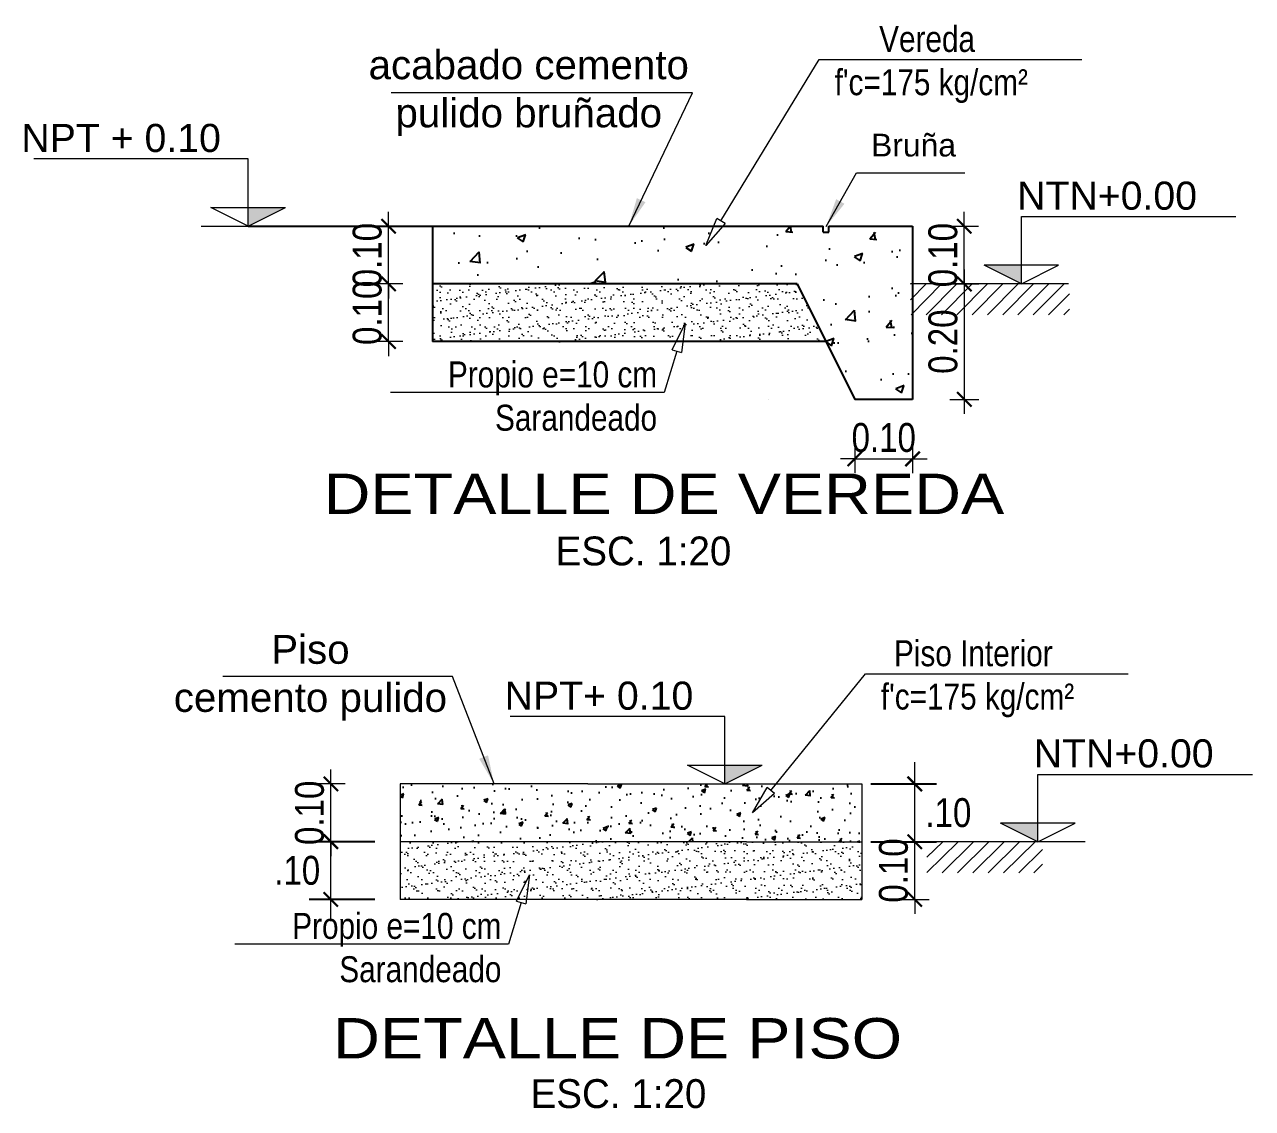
# Model space of a CAD drawing. Header units: metres. Extents: x 912 to 1393, y 476 to 584.
# Drawn here: x 1288.906 to 1291.035, y 500.556 to 502.434 of the extents above; entities that cross this region are included whole.
import ezdxf
from ezdxf import colors
from ezdxf.entities.mleader import LeaderData, LeaderLine
from ezdxf.math import Vec2, Vec3

# ---------------------------------------------------------------- set-up
doc = ezdxf.new("R2010")
doc.units = ezdxf.units.M
doc.linetypes.add('HIDDEN2', pattern=[0.1875, 0.125, -0.0625])
for name, color, linetype, lineweight in [('-Achurado', 251, 'Continuous', 5), ('-Acotado', 251, 'Continuous', 5), ('hatch', 253, 'Continuous', 20), ('muros', 7, 'Continuous', 35), ('pisos', 8, 'Continuous', 13), ('PL-03', 7, 'Continuous', 30)]:
    doc.layers.add(name, color=color, linetype=linetype, lineweight=lineweight)
doc.layers.add('A_50_CotasExter', color=253, linetype='Continuous')
doc.layers.add('PL-05', color=7, linetype='Continuous')
doc.layers.add('FIC-2ES_COTAS', color=7, linetype='Continuous', lineweight=5, true_color=0x6b006b)
doc.styles.add('-Arial Narrow', font='ARIALN.TTF')
doc.styles.add('ARIAL', font='arial.ttf')
doc.styles.add('COTAS Y DIRECTRIZ', font='ARIALN.TTF')
doc.styles.add('L80', font='arial.ttf')
doc.styles.add('sw 721', font='swissel.ttf')
doc.styles.add('TECHNICLIGHT', font='tel_____.pfb')
doc.dimstyles.new('corte 25', dxfattribs={"dimtxt": 0.05, "dimasz": 0.025, "dimexe": 0.025, "dimexo": 0.0125, "dimgap": 0.0125, "dimtad": 1, "dimzin": 4, "dimdsep": 46, "dimtxsty": 'ARIAL', "dimblk": 'ARCHTICK', "dimcen": 0.025, "dimdle": 0.025, "dimclrd": 256, "dimclre": 256, "dimclrt": 7, "dimadec": 0, "dimazin": 0, "dimtfac": 1, "dimtix": 1, "dimtmove": 0, "dimatfit": 3, "dimfxl": 0.1, "dimlwd": -1, "dimarcsym": 0})
doc.dimstyles.new('Esc 1_20n', dxfattribs={"dimscale": 0.02, "dimtxt": 2, "dimasz": 1, "dimexe": 1, "dimexo": 1, "dimgap": 0.4500000001, "dimtad": 1, "dimtoh": 1, "dimzin": 3, "dimdsep": 46, "dimtxsty": '-Arial Narrow', "dimblk": 'ARCHTICK', "dimcen": 1, "dimdle": 1, "dimclrd": 252, "dimclre": 252, "dimclrt": 252, "dimadec": 0, "dimazin": 0, "dimtfac": 1, "dimtix": 1, "dimtmove": 1, "dimatfit": 2, "dimldrblk": 'ARCHTICK', "dimfxl": 1, "dimfxlon": 1, "dimtolj": 2, "dimlwd": 5, "dimlwe": 5, "dimarcsym": 0})
doc.dimstyles.new('FIC - CORTE', dxfattribs={"dimtxt": 2, "dimasz": 1, "dimexe": 1.5, "dimexo": 0.625, "dimgap": 0.9, "dimtad": 2, "dimtih": 1, "dimtoh": 1, "dimzin": 4, "dimdsep": 46, "dimtxsty": 'COTAS Y DIRECTRIZ', "dimblk": 'ARCHTICK', "dimcen": 0.9, "dimdle": 1.5, "dimclrd": 256, "dimclre": 256, "dimclrt": 7, "dimadec": 0, "dimazin": 0, "dimtfac": 1, "dimtix": 1, "dimtmove": 2, "dimatfit": 3, "dimfxl": 1, "dimlwd": 5, "dimarcsym": 0})
pattern_1 = [(49.99999999999999, (86.39052203050665, -0.881190939247233), (0.0728738675984016, -0.006375634215561234), [0.007620000000000001, -0.08382]), (355, (86.39052203050665, -0.881190939247233), (-0.01409736856998774, 0.07642273809561406), [0.006096000000000001, -0.06705623366800001]), (100.4514447, (86.39659483330661, -0.881722240647207), (0.05877649883614131, 0.07004710076487805), [0.006476003519999999, -0.07123609783999998]), (46.18420000000001, (86.39052203050665, -0.8608709392472065), (0.108431616356852, -0.01681693117309086), [0.01143, -0.12573]), (96.63555760999992, (86.39955799050654, -0.8622723392472267), (0.0949616536206012, 0.09897044983908862), [0.009714009256, -0.106854243264]), (351.1841511700001, (86.39052203050665, -0.8608709392472065), (0.09496165362599082, 0.09897044983421306), [0.009143986828, -0.100583892768]), (21, (86.40068203050669, -0.8659509392472273), (0.060645756507653, -0.04090607927483504), [0.007620000000000001, -0.08382]), (326.0000000000001, (86.40068203050669, -0.8659509392472273), (0.02472081133905883, 0.0736751864489277), [0.006096000000000001, -0.067056]), (71.45144499999999, (86.40573584354661, -0.8693597792072296), (0.08536656771148646, 0.0327691075543621), [0.006476003520000001, -0.07123597504]), (37.50000000000001, (86.39052203050665, -0.881190939247233), (0.001235441300236727, 0.03382201554926124), [0, -0.0662432, 0, -0.06807200000000001, 0, -0.06731000000000001]), (7.499999999999999, (86.39052203050665, -0.881190939247233), (0.0267278650041223, 0.04007222992724781), [0, -0.0388112, 0, -0.0647192, 0, -0.025654]), (327.5, (86.3678652305066, -0.881190939247233), (0.05423623806674856, -0.002291497597069377), [0, -0.0254, 0, -0.079248, 0, -0.105156]), (317.5, (86.35770523050655, -0.881190939247233), (0.05925167255440722, 0.01017059641333321), [0, -0.03302, 0, -0.0526288, 0, -0.074676])]
pattern_2 = [(37.50000000000001, (72.63100844613223, 0.8898509712738019), (-0.0008000156479920228, 0.02447066186646712), [0, -0.019304, 0, -0.02159, 0, -0.0206375]), (7.499999999999999, (72.63100844613223, 0.8898509712738019), (0.02247616415690013, 0.03584125502841772), [0, -0.010414, 0, -0.017399, 0, -0.006667500000000001]), (327.5, (72.61538744613222, 0.8898509712738019), (0.0395496185120729, 7.185923392728811e-05), [0, -0.00635, 0, -0.02286, 0, -0.029845]), (317.5, (72.61538744613222, 0.8898509712738019), (0.03817782262361486, 0.01114646616286082), [0, -0.003175, 0, -0.014986, 0, -0.017145])]

# ---------------------------------------------------------------- blocks, each defined once
blk = doc.blocks.new('NPT-c2')
at = {"color": 0, "lineweight": 5}
for p, q in [((-9.787172394690702e-14, 0.3608887880808703), (-1.150000000000018, 0.3608887880808703)), ((0, 1.4210854715202e-14), (-9.787172394690702e-14, 0.3608887880808703)), ((-0.2000000000000171, 0.1000000000000139), (0.1999999999999602, 0.1000000000000139)), ((-2.842170943040401e-14, 1.4210854715202e-14), (-0.2000000000000171, 0.1000000000000139)), ((-2.842170943040401e-14, 1.4210854715202e-14), (0.1999999999999602, 0.1000000000000139)), ((-0.2528738813093128, 1.4210854715202e-14), (0.2528738813092559, 1.4210854715202e-14))]:
    blk.add_line(p, q, dxfattribs=at)
blk.add_solid([(0.1999999999999602, 0.1000000000000139), (-2.842170943040401e-14, 0.1000000000000139), (-2.842170943040401e-14, 1.4210854715202e-14)], dxfattribs=at)
at = {"style": 'ARIAL'}
blk.add_attdef('NPT%%P0.00', (-1.088875684823689, 0.480456793657589), '', height=0.15, dxfattribs=at)
blk = doc.blocks.new('_ArchTick')
at = {"layer": 'pisos', "color": 0, "const_width": 0.15}
blk.add_lwpolyline([(-0.5, -0.5), (0.5, 0.5)], dxfattribs=at)
blk = doc.blocks.new('*D353')
at = {"layer": 'A_50_CotasExter', "color": 252, "lineweight": 5, "transparency": 16777216}
for p, q in [((1290.535145264985, 502.0845313264828), (1290.535145264985, 502.1095313264828)), ((1290.510145264985, 502.0845313264828), (1290.560145264985, 502.0845313264828)), ((1290.535145264985, 501.9845313264826), (1290.535145264985, 502.0845313264828)), ((1290.510145264985, 501.9845313264826), (1290.560145264985, 501.9845313264826)), ((1290.535145264985, 501.9845313264826), (1290.535145264985, 501.9595313264826))]:
    blk.add_line(p, q, dxfattribs=at)
at = {"layer": 'DEFPOINTS', "color": 0, "lineweight": 20, "transparency": 16777216}
for p in [(1290.445684216942, 502.0845313264828), (1290.535145264985, 502.0845313264828), (1290.445684216942, 501.9845313264826)]:
    blk.add_point(p, dxfattribs=at)
at = {"layer": 'A_50_CotasExter', "color": 252, "lineweight": 5, "transparency": 16777216, "xscale": 0.025, "yscale": 0.025, "zscale": 0.025}
for p, rotation in [((1290.535145264985, 502.0845313264828), 270), ((1290.535145264985, 501.9845313264826), 90)]:
    blk.add_blockref('_ArchTick', p, dxfattribs=dict(at, rotation=rotation))
at = {"layer": 'A_50_CotasExter', "color": 252, "transparency": 16777216, "insert": (1290.498366615596, 502.0345313264822), "char_height": 0.05, "attachment_point": 5, "rotation": 90, "style": '-Arial Narrow'}
blk.add_mtext('\\A2;0.10', dxfattribs=at)
blk = doc.blocks.new('*D354')
at = {"layer": 'A_50_CotasExter', "color": 252, "lineweight": 5, "transparency": 16777216}
for p, q in [((1290.345684216941, 501.706376155793), (1290.345684216941, 501.6563761557929)), ((1290.445684216941, 501.706376155793), (1290.445684216941, 501.6563761557929)), ((1290.345684216941, 501.6813761557929), (1290.320684216941, 501.6813761557929)), ((1290.345684216941, 501.6813761557929), (1290.445684216941, 501.6813761557929)), ((1290.445684216941, 501.6813761557929), (1290.470684216941, 501.6813761557929))]:
    blk.add_line(p, q, dxfattribs=at)
at = {"layer": 'DEFPOINTS', "color": 0, "lineweight": 20, "transparency": 16777216}
for p in [(1290.445684216941, 501.7633427717875), (1290.345684216941, 501.7510924176877), (1290.445684216941, 501.6813761557929)]:
    blk.add_point(p, dxfattribs=at)
at = {"layer": 'A_50_CotasExter', "color": 252, "lineweight": 5, "transparency": 16777216, "xscale": 0.025, "yscale": 0.025, "zscale": 0.025}
blk.add_blockref('_ArchTick', (1290.345684216941, 501.6813761557929), dxfattribs=at)
at = {"layer": 'A_50_CotasExter', "color": 252, "lineweight": 5, "transparency": 16777216, "xscale": 0.025, "yscale": 0.025, "zscale": 0.025, "rotation": 180}
blk.add_blockref('_ArchTick', (1290.445684216941, 501.6813761557929), dxfattribs=at)
at = {"layer": 'A_50_CotasExter', "color": 252, "transparency": 16777216, "insert": (1290.395684216941, 501.7181548051815), "char_height": 0.05, "attachment_point": 5, "style": '-Arial Narrow'}
blk.add_mtext('\\A2;0.10', dxfattribs=at)
blk = doc.blocks.new('*D355')
at = {"layer": 'A_50_CotasExter', "color": 252, "lineweight": 5, "transparency": 16777216}
for p, q in [((1289.537266164348, 501.9845313264828), (1289.537266164348, 502.0095313264828)), ((1289.562266164348, 501.9845313264828), (1289.512266164348, 501.9845313264828)), ((1289.537266164348, 501.8845313264828), (1289.537266164348, 501.9845313264828)), ((1289.562266164348, 501.8845313264828), (1289.512266164348, 501.8845313264828)), ((1289.537266164348, 501.8845313264828), (1289.537266164348, 501.8595313264828))]:
    blk.add_line(p, q, dxfattribs=at)
at = {"layer": 'DEFPOINTS', "color": 0, "lineweight": 20, "transparency": 16777216}
for p in [(1289.537266164348, 501.9845313264828), (1289.598538798095, 501.9845313264828), (1289.598538798095, 501.8845313264828)]:
    blk.add_point(p, dxfattribs=at)
at = {"layer": 'A_50_CotasExter', "color": 252, "lineweight": 5, "transparency": 16777216, "xscale": 0.025, "yscale": 0.025, "zscale": 0.025}
for p, rotation in [((1289.537266164348, 501.9845313264828), 270), ((1289.537266164348, 501.8845313264828), 90)]:
    blk.add_blockref('_ArchTick', p, dxfattribs=dict(at, rotation=rotation))
at = {"layer": 'A_50_CotasExter', "color": 252, "transparency": 16777216, "insert": (1289.50048751496, 501.9345313264823), "char_height": 0.05, "attachment_point": 5, "rotation": 90, "style": '-Arial Narrow'}
blk.add_mtext('\\A2;0.10', dxfattribs=at)
blk = doc.blocks.new('*D356')
at = {"layer": 'A_50_CotasExter', "color": 252, "lineweight": 5, "transparency": 16777216}
for p, q in [((1289.537266164349, 502.0845313264828), (1289.537266164349, 502.1095313264828)), ((1289.562266164349, 502.0845313264828), (1289.512266164349, 502.0845313264828)), ((1289.537266164349, 501.9845313264828), (1289.537266164349, 502.0845313264828)), ((1289.562266164349, 501.9845313264828), (1289.512266164349, 501.9845313264828)), ((1289.537266164349, 501.9845313264828), (1289.537266164349, 501.9595313264828))]:
    blk.add_line(p, q, dxfattribs=at)
at = {"layer": 'DEFPOINTS', "color": 0, "lineweight": 20, "transparency": 16777216}
for p in [(1289.537266164349, 502.0845313264828), (1289.598538798095, 502.0845313264828), (1289.598538798095, 501.9845313264828)]:
    blk.add_point(p, dxfattribs=at)
at = {"layer": 'A_50_CotasExter', "color": 252, "lineweight": 5, "transparency": 16777216, "xscale": 0.025, "yscale": 0.025, "zscale": 0.025}
for p, rotation in [((1289.537266164349, 502.0845313264828), 270), ((1289.537266164349, 501.9845313264828), 90)]:
    blk.add_blockref('_ArchTick', p, dxfattribs=dict(at, rotation=rotation))
at = {"layer": 'A_50_CotasExter', "color": 252, "transparency": 16777216, "insert": (1289.50048751496, 502.0345313264824), "char_height": 0.05, "attachment_point": 5, "rotation": 90, "style": '-Arial Narrow'}
blk.add_mtext('\\A2;0.10', dxfattribs=at)
blk = doc.blocks.new('*D357')
at = {"layer": 'DEFPOINTS', "color": 0, "lineweight": 20, "transparency": 16777216}
for p in [(1289.437250324723, 501.0180461385494), (1289.529038563668, 501.0180461385494), (1289.529038563668, 500.9180461385494)]:
    blk.add_point(p, dxfattribs=at)
at = {"layer": 'FIC-2ES_COTAS', "lineweight": 5, "transparency": 16777216}
blk.add_line((1289.437250324723, 500.8805461385493), (1289.437250324723, 501.0555461385494), dxfattribs=at)
at = {"layer": 'FIC-2ES_COTAS', "lineweight": -2, "transparency": 16777216}
for p, q in [((1289.513413563668, 501.0180461385494), (1289.399750324723, 501.0180461385494)), ((1289.513413563668, 500.9180461385494), (1289.399750324723, 500.9180461385494))]:
    blk.add_line(p, q, dxfattribs=at)
at = {"layer": 'FIC-2ES_COTAS', "lineweight": 5, "transparency": 16777216, "xscale": 0.025, "yscale": 0.025, "zscale": 0.025}
for p, rotation in [((1289.437250324723, 501.0180461385494), 90), ((1289.437250324723, 500.9180461385494), 270)]:
    blk.add_blockref('_ArchTick', p, dxfattribs=dict(at, rotation=rotation))
at = {"layer": 'FIC-2ES_COTAS', "color": 7, "transparency": 16777216, "insert": (1289.378989751735, 500.9680461385489), "char_height": 0.05, "attachment_point": 5, "style": 'COTAS Y DIRECTRIZ'}
blk.add_mtext('.10', dxfattribs=at)
blk = doc.blocks.new('*D362')
at = {"layer": 'A_50_CotasExter', "color": 252, "lineweight": 5, "transparency": 16777216}
for p, q in [((1289.437250324724, 501.1180461385494), (1289.437250324724, 501.1430461385494)), ((1289.462250324724, 501.1180461385494), (1289.412250324724, 501.1180461385494)), ((1289.437250324724, 501.0180461385494), (1289.437250324724, 501.1180461385494)), ((1289.462250324724, 501.0180461385494), (1289.412250324724, 501.0180461385494)), ((1289.437250324724, 501.0180461385494), (1289.437250324724, 500.9930461385494))]:
    blk.add_line(p, q, dxfattribs=at)
at = {"layer": 'DEFPOINTS', "color": 0, "lineweight": 20, "transparency": 16777216}
for p in [(1289.437250324724, 501.1180461385494), (1289.529038563668, 501.1180461385494), (1289.529038563668, 501.0180461385494)]:
    blk.add_point(p, dxfattribs=at)
at = {"layer": 'A_50_CotasExter', "color": 252, "lineweight": 5, "transparency": 16777216, "xscale": 0.025, "yscale": 0.025, "zscale": 0.025}
for p, rotation in [((1289.437250324724, 501.1180461385494), 270), ((1289.437250324724, 501.0180461385494), 90)]:
    blk.add_blockref('_ArchTick', p, dxfattribs=dict(at, rotation=rotation))
at = {"layer": 'A_50_CotasExter', "color": 252, "transparency": 16777216, "insert": (1289.400471675335, 501.0680461385489), "char_height": 0.05, "attachment_point": 5, "rotation": 90, "style": '-Arial Narrow'}
blk.add_mtext('\\A2;0.10', dxfattribs=at)
blk = doc.blocks.new('*D363')
at = {"layer": 'A_50_CotasExter', "color": 252, "lineweight": 5, "transparency": 16777216}
for p, q in [((1290.449456163658, 501.0180461385494), (1290.449456163658, 501.0430461385494)), ((1290.424456163658, 501.0180461385494), (1290.474456163658, 501.0180461385494)), ((1290.449456163658, 500.9180461385494), (1290.449456163658, 501.0180461385494)), ((1290.424456163658, 500.9180461385494), (1290.474456163658, 500.9180461385494)), ((1290.449456163658, 500.9180461385494), (1290.449456163658, 500.8930461385494))]:
    blk.add_line(p, q, dxfattribs=at)
at = {"layer": 'DEFPOINTS', "color": 0, "lineweight": 20, "transparency": 16777216}
for p in [(1290.357667924704, 501.0180461385494), (1290.449456163658, 501.0180461385494), (1290.357667924704, 500.9180461385494)]:
    blk.add_point(p, dxfattribs=at)
at = {"layer": 'A_50_CotasExter', "color": 252, "lineweight": 5, "transparency": 16777216, "xscale": 0.025, "yscale": 0.025, "zscale": 0.025}
for p, rotation in [((1290.449456163658, 501.0180461385494), 270), ((1290.449456163658, 500.9180461385494), 90)]:
    blk.add_blockref('_ArchTick', p, dxfattribs=dict(at, rotation=rotation))
at = {"layer": 'A_50_CotasExter', "color": 252, "transparency": 16777216, "insert": (1290.412677514269, 500.9680461385489), "char_height": 0.05, "attachment_point": 5, "rotation": 90, "style": '-Arial Narrow'}
blk.add_mtext('\\A2;0.10', dxfattribs=at)
blk = doc.blocks.new('*D364')
at = {"layer": 'DEFPOINTS', "color": 0, "lineweight": 20, "transparency": 16777216}
for p in [(1290.357667924704, 501.1180461385494), (1290.449456163657, 501.1180461385494), (1290.357667924704, 501.0180461385494)]:
    blk.add_point(p, dxfattribs=at)
at = {"layer": 'FIC-2ES_COTAS', "lineweight": 5, "transparency": 16777216}
blk.add_line((1290.449456163657, 500.9805461385494), (1290.449456163657, 501.1555461385494), dxfattribs=at)
at = {"layer": 'FIC-2ES_COTAS', "lineweight": -2, "transparency": 16777216}
for p, q in [((1290.373292924704, 501.1180461385494), (1290.486956163657, 501.1180461385494)), ((1290.373292924704, 501.0180461385494), (1290.486956163657, 501.0180461385494))]:
    blk.add_line(p, q, dxfattribs=at)
at = {"layer": 'FIC-2ES_COTAS', "lineweight": 5, "transparency": 16777216, "xscale": 0.025, "yscale": 0.025, "zscale": 0.025}
for p, rotation in [((1290.449456163657, 501.1180461385494), 90), ((1290.449456163657, 501.0180461385494), 270)]:
    blk.add_blockref('_ArchTick', p, dxfattribs=dict(at, rotation=rotation))
at = {"layer": 'FIC-2ES_COTAS', "color": 7, "transparency": 16777216, "insert": (1290.507716736644, 501.0680461385489), "char_height": 0.05, "attachment_point": 5, "style": 'COTAS Y DIRECTRIZ'}
blk.add_mtext('.10', dxfattribs=at)
blk = doc.blocks.new('*D369')
at = {"layer": 'A_50_CotasExter', "color": 252, "lineweight": 5, "transparency": 16777216}
for p, q in [((1290.535337800098, 502.0095313264825), (1290.535337800098, 501.7595313264828)), ((1290.510337800098, 501.9845313264826), (1290.560337800098, 501.9845313264826)), ((1290.510337800098, 501.7845313264828), (1290.560337800098, 501.7845313264828))]:
    blk.add_line(p, q, dxfattribs=at)
at = {"layer": 'DEFPOINTS', "color": 0, "lineweight": 20, "transparency": 16777216}
for p in [(1290.445684216942, 501.9845313264826), (1290.445684216942, 501.7845313264828), (1290.535337800098, 501.7845313264828)]:
    blk.add_point(p, dxfattribs=at)
at = {"layer": 'A_50_CotasExter', "color": 252, "lineweight": 5, "transparency": 16777216, "xscale": 0.025, "yscale": 0.025, "zscale": 0.025}
for p, rotation in [((1290.535337800098, 501.9845313264826), 90), ((1290.535337800098, 501.7845313264828), 270)]:
    blk.add_blockref('_ArchTick', p, dxfattribs=dict(at, rotation=rotation))
at = {"layer": 'A_50_CotasExter', "color": 252, "transparency": 16777216, "insert": (1290.498559150709, 501.8845313264822), "char_height": 0.05, "attachment_point": 5, "rotation": 90, "style": '-Arial Narrow'}
blk.add_mtext('\\A2;0.20', dxfattribs=at)
blk = doc.blocks.new('_ClosedBlank')
at = {"color": 0, "linetype": 'ByBlock', "lineweight": -2}
for p, q in [((-1, 0.1666666666666667), (0, 0)), ((-1, 0.1666666666666667), (-1, -0.1666666666666667)), ((0, 0), (-1, -0.1666666666666667))]:
    blk.add_line(p, q, dxfattribs=at)

msp = doc.modelspace()

# ---------------------------------------------------------------- hatches: boundary and pattern name
at = {"layer": '-Achurado', "lineweight": 5}
h = msp.add_hatch(dxfattribs=at)
h.set_pattern_fill('AR-SAND', color=256, scale=0.0005)
h.set_pattern_definition([(37.50000000000001, (72.81084645934675, 0.1457473130701601), (-0.0008000156479920228, 0.02447066186646712), [0, -0.019304, 0, -0.02159, 0, -0.0206375]), (7.499999999999999, (72.81084645934675, 0.1457473130701601), (0.02247616415690013, 0.03584125502841772), [0, -0.010414, 0, -0.017399, 0, -0.006667500000000001]), (327.5, (72.79522545934674, 0.1457473130701601), (0.0395496185120729, 7.185923392728811e-05), [0, -0.00635, 0, -0.02286, 0, -0.029845]), (317.5, (72.79522545934674, 0.1457473130701601), (0.03817782262361486, 0.01114646616286082), [0, -0.003175, 0, -0.014986, 0, -0.017145])])
h.paths.add_polyline_path([(1289.613583470735, 501.9845313264826), (1289.613583470735, 501.8845313264824), (1290.294599493419, 501.8839740933829), (1290.245684216941, 501.9845313264826)])
h = msp.add_hatch(dxfattribs=at)
h.set_pattern_fill('AR-SAND', color=256, scale=0.0005)
h.set_pattern_definition(pattern_2)
h.paths.add_polyline_path([(1289.557667924704, 501.0180461385492), (1290.157667924704, 501.0180461385492), (1290.157667924704, 500.9180461385491), (1289.557667924704, 500.9180461385491)])
h = msp.add_hatch(dxfattribs=at)
h.set_pattern_fill('AR-SAND', color=256, scale=0.0005)
h.set_pattern_definition(pattern_2)
h.paths.add_polyline_path([(1290.357667924704, 501.0180461385492), (1290.157667924704, 501.0180461385492), (1290.157667924704, 500.9180461385491), (1290.357667924704, 500.9180461385491)])
at = {"true_color": 0x636466}
h = msp.add_hatch(dxfattribs=at)
h.set_pattern_fill('AR-CONC', color=251, scale=0.0008)
h.set_pattern_definition([(49.99999999999999, (42.98970909668969, 2.912275878793537), (0.1457477351968032, -0.01275126843112247), [0.01524, -0.16764]), (355, (42.98970909668969, 2.912275878793537), (-0.02819473713997547, 0.1528454761912281), [0.012192, -0.134112467336]), (100.4514447, (43.00185470228962, 2.911213275993532), (0.1175529976722826, 0.1400942015297561), [0.01295200704, -0.14247219568]), (46.18420000000002, (42.98970909668969, 2.952915878793533), (0.2168632327137039, -0.03363386234618172), [0.02285999999999996, -0.2514599999999993]), (96.63555760999992, (43.00778101668971, 2.950113078793549), (0.1899233072412024, 0.1979408996781772), [0.019428018512, -0.213708486528]), (351.1841511700001, (42.98970909668969, 2.952915878793533), (0.1899233072519816, 0.1979408996684261), [0.018287973656, -0.201167785536]), (21, (43.01002909668978, 2.942755878793548), (0.121291513015306, -0.08181215854967008), [0.01524, -0.16764]), (326.0000000000001, (43.01002909668978, 2.942755878793548), (0.04944162267811766, 0.1473503728978554), [0.012192, -0.134112]), (71.45144499999999, (43.02013672276962, 2.935938198873544), (0.1707331354229729, 0.0655382151087242), [0.01295200704, -0.14247195008]), (37.50000000000001, (42.98970909668969, 2.912275878793537), (0.002470882600473453, 0.06764403109852249), [0, -0.1324864, 0, -0.136144, 0, -0.13462]), (7.499999999999999, (42.98970909668969, 2.912275878793537), (0.0534557300082446, 0.08014445985449561), [0, -0.0776224, 0, -0.1294384, 0, -0.05130800000000001]), (327.5, (42.94439549668959, 2.912275878793537), (0.1084724761334971, -0.004582995194138755), [0, -0.0508, 0, -0.158496, 0, -0.210312]), (317.5, (42.92407549668974, 2.912275878793537), (0.1185033451088144, 0.02034119282666642), [0, -0.06604, 0, -0.1052576, 0, -0.149352])])
h.paths.add_polyline_path([(1289.613583470735, 502.0845313264828), (1289.613583470735, 501.9845313264826), (1290.245684216941, 501.9845313264826), (1290.345684216941, 501.7845313264826), (1290.295684216941, 501.7845313264826), (1290.445684216941, 501.7845313264826), (1290.445684216941, 502.0845313264826)])
h = msp.add_hatch(dxfattribs=at)
h.set_pattern_fill('AR-CONC', color=251, scale=0.0004)
h.set_pattern_definition(pattern_1)
h.paths.add_polyline_path([(1290.038405289422, 501.1180461385492), (1289.557667924703, 501.1180461385491), (1289.557667924703, 501.0180461385488), (1290.041903026445, 501.0180461385492)])
h = msp.add_hatch(dxfattribs=at)
h.set_pattern_fill('AR-CONC', color=251, scale=0.0004)
h.set_pattern_definition(pattern_1)
h.paths.add_polyline_path([(1290.032667924704, 501.1180461385492), (1290.357667924704, 501.1180461385491), (1290.357667924704, 501.0180461385488), (1290.032667924704, 501.0180461385488)])
at = {"layer": 'hatch', "ltscale": 0.04}
h = msp.add_hatch(dxfattribs=at)
h.set_pattern_fill('ANSI31', color=256, scale=0.15, style=0)
h.set_pattern_definition([(45, (-798997.8455329512, -9253949.976078372), (-0.01325825214724776, 0.01325825214724777), [])])
h.paths.add_polyline_path([(1290.717380773497, 501.9845313264823), (1290.441870521734, 501.9845313264823), (1290.441870521734, 501.9307697316862), (1290.717755298798, 501.9307697316862)])
h = msp.add_hatch(dxfattribs=at)
h.set_pattern_fill('ANSI31', color=256, scale=0.15, style=0)
h.set_pattern_definition([(45, (-798997.8167610045, -9253950.94256356), (-0.01325825214724776, 0.01325825214724777), [])])
h.paths.add_polyline_path([(1290.670642468447, 501.0180461385492), (1290.470642468447, 501.0180461385492), (1290.470642468447, 500.964284543753), (1290.671016993749, 500.964284543753)])

# ---------------------------------------------------------------- linework, layer by layer
for p, q in [((1289.294086493716, 502.0845313264826), (1290.290684216941, 502.0845313264826)), ((1290.290684216941, 502.0745313264826), (1290.300684216941, 502.0745313264826)), ((1290.300684216941, 502.0845313264826), (1290.445684216941, 502.0845313264826)), ((1290.445684216941, 502.0845313264826), (1290.445684216941, 501.7845313264826)), ((1290.195690165653, 501.7834405895407), (1290.195690165653, 501.7834405895407)), ((1290.445684216941, 501.7845313264826), (1290.345684216941, 501.7845313264826))]:
    msp.add_line(p, q)
for points in [[(1289.613583470735, 502.0845313264826), (1289.794337639461, 502.0845313264826)], [(1289.613583470735, 502.0845313264826), (1289.613583470735, 501.8845313264825)], [(1290.290684216941, 502.0745313264826), (1290.290684216941, 502.0845313264826)], [(1290.300684216941, 502.0745313264826), (1290.300684216941, 502.0845313264826)], [(1290.245684216941, 501.9845313264826), (1289.613583470735, 501.9845313264826)], [(1290.245684216941, 501.9845313264826), (1290.345684216941, 501.7845313264826)], [(1290.295684216941, 501.8845313264826), (1289.613583470735, 501.8845313264825)]]:
    msp.add_lwpolyline(points)
at = {"layer": 'muros', "lineweight": 15}
for points in [[(1290.641870521734, 501.9845313264823), (1290.441870521734, 501.9845313264823)], [(1289.882667924704, 501.1180461385492), (1289.557667924704, 501.1180461385492)], [(1289.557667924704, 501.1180461385492), (1289.557667924704, 500.9180461385494)], [(1289.882667924704, 501.1180461385492), (1290.357667924704, 501.1180461385492)], [(1290.357667924704, 501.1180461385492), (1290.357667924704, 500.9180461385494)], [(1290.157667924704, 501.0180461385492), (1289.557667924704, 501.0180461385492)], [(1290.157667924704, 501.0180461385492), (1290.357667924704, 501.0180461385492)], [(1290.670642468447, 501.0180461385492), (1290.470642468447, 501.0180461385492)], [(1290.157667924704, 500.9180461385491), (1289.557667924704, 500.9180461385491)], [(1290.157667924704, 500.9180461385491), (1290.357667924704, 500.9180461385491)]]:
    msp.add_lwpolyline(points, dxfattribs=at)

# ---------------------------------------------------------------- block references
at = {"linetype": 'HIDDEN2'}
ref = msp.add_blockref('NPT-c2', (1289.294086493716, 502.0845313264826), dxfattribs=dict(at, xscale=0.323333650981178, yscale=0.323333650981178, zscale=0.323333650981178))
ref.add_attrib('NPT%%P0.00', 'NPT + 0.10', (1288.900771493489, 502.2131858176389), dxfattribs={"color": 0, "height": 0.04869024391527536, "style": 'sw 721'})
ref = msp.add_blockref('NPT-c2', (1290.634169961242, 501.9845313264823), dxfattribs=dict(at, xscale=-0.323333650981178, yscale=0.323333650981178, zscale=0.323333650981178))
ref.add_attrib('NPT%%P0.00', 'NTN+0.00', (1290.626835692741, 502.1131858176387), dxfattribs={"color": 0, "height": 0.04869024391527536, "style": 'sw 721'})
ref = msp.add_blockref('NPT-c2', (1290.120167924704, 501.1180461385492), dxfattribs=dict(at, xscale=0.323333650981178, yscale=0.323333650981178, zscale=0.323333650981178))
ref.add_attrib('NPT%%P0.00', 'NPT+ 0.10', (1289.738539899859, 501.2467006297055), dxfattribs={"color": 0, "height": 0.04869024391527536, "style": 'sw 721'})
ref = msp.add_blockref('NPT-c2', (1290.662941907955, 501.0180461385492), dxfattribs=dict(at, xscale=-0.323333650981178, yscale=0.323333650981178, zscale=0.323333650981178))
ref.add_attrib('NPT%%P0.00', 'NTN+0.00', (1290.655607639454, 501.1467006297055), dxfattribs={"color": 0, "height": 0.04869024391527536, "style": 'sw 721'})

# ---------------------------------------------------------------- texts
at = {"layer": 'FIC-2ES_COTAS', "color": 0, "attachment_point": 2, "style": 'L80'}
for s, insert, char_height, width in [('\\A1;acabado cemento pulido bruñado', (1289.780324259476, 502.3893239969296), 0.05, 0.7227132738235165), ('Bruña  ', (1290.447328157408, 502.2449285683905), 0.03951794334093008, 0.482981741097789), ('Piso \\Pcemento pulido', (1289.40186228075, 501.3762966064779), 0.05, 0.5984617767867499)]:
    msp.add_mtext(s, dxfattribs=dict(at, insert=insert, char_height=char_height, width=width))
at = {"layer": 'PL-03', "linetype": 'Continuous', "style": 'TECHNICLIGHT'}
for p in [(1289.826784334464, 501.4968281098609), (1289.783422998087, 500.5564790064531)]:
    msp.add_text('ESC. 1:20', height=0.05, dxfattribs=at).set_placement(p)
at = {"layer": 'PL-05', "style": 'TECHNICLIGHT', "width": 1.199999999999999}
for s, p in [('DETALLE DE VEREDA', (1289.424673102714, 501.585798871519)), ('DETALLE DE PISO', (1289.441169860421, 500.6423692548341))]:
    msp.add_text(s, height=0.07, dxfattribs=at).set_placement(p)

# ---------------------------------------------------------------- dimensions: what is measured, and where the dimension line sits
at = {"layer": 'A_50_CotasExter'}
for p1, p2, distance, picture, middle in [((1289.598538798094, 501.9845313264826), (1289.598538798094, 502.0845313264826), 0.06127263374514769, '*D356', (1289.50048751496, 502.0345313264824)), ((1289.598538798094, 501.8845313264825), (1289.598538798094, 501.9845313264826), 0.06127263374605719, '*D355', (1289.50048751496, 501.9345313264823)), ((1290.445684216941, 501.9845313264823), (1290.445684216941, 501.7845313264826), 0.08965358315708727, '*D369', (1290.498559150709, 501.8845313264822)), ((1290.357667924704, 500.9180461385491), (1290.357667924704, 501.0180461385492), -0.09178823895399546, '*D363', (1290.412677514269, 500.9680461385489))]:
    dim = msp.add_aligned_dim(p1=p1, p2=p2, distance=distance, dimstyle='Esc 1_20n', override={"dimscale": 0.025}, dxfattribs=at)
    dim.commit()
    dim.dimension.update_dxf_attribs({"geometry": picture, "text_midpoint": middle})
for base, p1, p2, angle, picture, middle in [((1290.535145264985, 502.0845313264828), (1290.445684216941, 501.9845313264823), (1290.445684216941, 502.0845313264826), 270, '*D353', (1290.498366615596, 502.0345313264822)), ((1290.445684216941, 501.6813761557929), (1290.345684216941, 501.7510924176877), (1290.445684216941, 501.7633427717875), 180, '*D354', (1290.395684216941, 501.7181548051815)), ((1289.437250324724, 501.1180461385494), (1289.529038563667, 501.0180461385492), (1289.529038563667, 501.1180461385492), 270, '*D362', (1289.400471675335, 501.0680461385489))]:
    dim = msp.add_linear_dim(base=base, p1=p1, p2=p2, angle=angle, dimstyle='Esc 1_20n', override={"dimscale": 0.025}, dxfattribs=at)
    dim.commit()
    dim.dimension.update_dxf_attribs({"geometry": picture, "text_midpoint": middle})
at = {"layer": 'FIC-2ES_COTAS'}
dim = msp.add_linear_dim(base=(1290.449456163657, 501.1180461385494), p1=(1290.357667924704, 501.0180461385492), p2=(1290.357667924704, 501.1180461385492), angle=270, dimstyle='FIC - CORTE', dxfattribs=at)
dim.commit()
dim.dimension.update_dxf_attribs({"geometry": '*D364', "text_midpoint": (1290.507716736644, 501.0680461385489)})
dim = msp.add_aligned_dim(p1=(1289.529038563667, 500.9180461385491), p2=(1289.529038563667, 501.0180461385492), distance=0.09178823894399102, dimstyle='FIC - CORTE', dxfattribs=at)
dim.commit()
dim.dimension.update_dxf_attribs({"geometry": '*D357', "text_midpoint": (1289.378989751735, 500.9680461385489)})

# ---------------------------------------------------------------- leaders
at = {"layer": '-Acotado'}
ml = msp.add_multileader_mtext('Standard', dxfattribs=at)
ml.set_content("Vereda\\P f'c=175 kg/cm²", color=7, style='-Arial Narrow')
ml.set_leader_properties(color=7, linetype='Continuous', lineweight=0)
ml.set_arrow_properties(name='CLOSEDBLANK')
ml.build(insert=Vec2(0, 0))
ml.multileader.update_dxf_attribs({"has_dogleg": 0, "text_left_attachment_type": 6, "text_right_attachment_type": 6, "dogleg_length": 0, "arrow_head_size": 0.05, "scale": 0.025})
ctx = ml.context
ctx.base_point, ctx.scale, ctx.char_height, ctx.arrow_head_size, ctx.landing_gap_size, ctx.plane_origin = Vec3(1290.284019435393, 502.373393573858), 0.025, 0.04500000000000001, 0.05, 0.0125, Vec3(1290.900551046654, 502.7237633537031)
ctx.left_attachment, ctx.right_attachment, ctx.text_align_type = 6, 6, 1
notes = []
notes.append((ctx, [(0, (1, 1, 0), (1290.284019435393, 502.373393573858), (1, 0), 0, [(0, [(1290.087476708435, 502.0511284683133)], 0, [])])]))
ctx.mtext.insert, ctx.mtext.alignment, ctx.mtext.flow_direction = Vec3(1290.470825369908, 502.4316234510749), 2, 5
ml = msp.add_multileader_mtext('Standard', dxfattribs=at)
ml.set_content('Propio e=10 cm \\PSarandeado', color=7, style='-Arial Narrow')
ml.set_leader_properties(color=7, linetype='ByLayer', lineweight=0)
ml.set_arrow_properties(name='CLOSEDBLANK')
ml.build(insert=Vec2(0, 0))
ml.multileader.update_dxf_attribs({"has_dogleg": 0, "text_left_attachment_type": 6, "text_right_attachment_type": 6, "dogleg_length": 0, "arrow_head_size": 0.05, "scale": 0.025})
ctx = ml.context
ctx.base_point, ctx.scale, ctx.char_height, ctx.arrow_head_size, ctx.landing_gap_size, ctx.plane_origin = Vec3(1289.635035362752, 501.7962603245307), 0.025, 0.04500000000000001, 0.05, 0.0125, Vec3(1290.68126791503, 502.5321370321957)
ctx.left_attachment, ctx.right_attachment, ctx.text_align_type = 6, 6, 2
notes.append((ctx, [(1, (1, 1, 0), (1290.015277518277, 501.7962603245307), (-1, 0), 0, [(0, [(1290.051403419202, 501.9160970398922)], 0, [])])]))
ctx.mtext.insert, ctx.mtext.alignment, ctx.mtext.flow_direction = Vec3(1290.002777518277, 501.8502603245307), 3, 5
ml = msp.add_multileader_mtext('Standard', dxfattribs=at)
ml.set_content("Piso Interior\\P f'c=175 kg/cm²", color=7, style='-Arial Narrow')
ml.set_leader_properties(color=7, linetype='Continuous', lineweight=0)
ml.set_arrow_properties(name='CLOSEDBLANK')
ml.build(insert=Vec2(0, 0))
ml.multileader.update_dxf_attribs({"has_dogleg": 0, "text_left_attachment_type": 6, "text_right_attachment_type": 6, "dogleg_length": 0, "arrow_head_size": 0.05, "scale": 0.025})
ctx = ml.context
ctx.base_point, ctx.scale, ctx.char_height, ctx.arrow_head_size, ctx.landing_gap_size, ctx.plane_origin = Vec3(1290.364162822245, 501.3088671804954), 0.025, 0.04500000000000001, 0.05, 0.0125, Vec3(1290.980694433506, 501.6592369603405)
ctx.left_attachment, ctx.right_attachment, ctx.text_align_type = 6, 6, 1
notes.append((ctx, [(0, (1, 1, 0), (1290.364162822245, 501.3088671804954), (1, 0), 0, [(0, [(1290.168313625031, 501.0680572445083)], 0, [])])]))
ctx.mtext.insert, ctx.mtext.alignment, ctx.mtext.flow_direction = Vec3(1290.550968756761, 501.3670970577124), 2, 5
ml = msp.add_multileader_mtext('Standard', dxfattribs=at)
ml.set_content('Propio e=10 cm \\PSarandeado', color=7, style='-Arial Narrow')
ml.set_leader_properties(color=7, linetype='ByLayer', lineweight=0)
ml.set_arrow_properties(name='CLOSEDBLANK')
ml.build(insert=Vec2(0, 0))
ml.multileader.update_dxf_attribs({"has_dogleg": 0, "text_left_attachment_type": 6, "text_right_attachment_type": 6, "dogleg_length": 0, "arrow_head_size": 0.05, "scale": 0.025})
ctx = ml.context
ctx.base_point, ctx.scale, ctx.char_height, ctx.arrow_head_size, ctx.landing_gap_size, ctx.plane_origin = Vec3(1289.365138843285, 500.8405704709892), 0.025, 0.04500000000000001, 0.05, 0.0125, Vec3(1290.411371395563, 501.5764471786542)
ctx.left_attachment, ctx.right_attachment, ctx.text_align_type = 6, 6, 2
notes.append((ctx, [(1, (1, 1, 0), (1289.74538099881, 500.8405704709892), (-1, 0), 0, [(0, [(1289.781506899735, 500.9604071863507)], 0, [])])]))
ctx.mtext.insert, ctx.mtext.alignment, ctx.mtext.flow_direction = Vec3(1289.73288099881, 500.8945704709892), 3, 5
at = {"layer": 'FIC-2ES_COTAS'}
for points in [[(1289.953662150771, 502.0845313264826), (1290.063999023859, 502.3158774386295), (1289.541669830333, 502.3158774386295)], [(1290.295684216941, 502.0840229031368), (1290.348712841191, 502.1771832769558), (1290.536385796251, 502.1771832769558)]]:
    msp.add_leader(points, dimstyle='corte 25', override={"dimasz": 0.05, "dimgap": 0.0125, "dimtad": 0}, dxfattribs=at)
at = {"layer": 'FIC-2ES_COTAS', "color": 0}
msp.add_leader([(1289.720167924703, 501.1180461385492), (1289.647980632891, 501.3042152957805), (1289.249972021166, 501.3042152957805)], dimstyle='corte 25', override={"dimasz": 0.05, "dimgap": 0.0125, "dimtad": 0}, dxfattribs=at)
for ctx, leaders in notes:
    for number, flags, end, landing, length, lines in leaders:
        leader = LeaderData()
        leader.index, (leader.has_last_leader_line, leader.has_dogleg_vector, leader.attachment_direction) = number, flags
        leader.last_leader_point, leader.dogleg_vector, leader.dogleg_length = Vec3(end), Vec3(landing), length
        for number, points, colour, breaks in lines:
            line = LeaderLine()
            line.index, line.vertices, line.color, line.breaks = number, Vec3.list(points), colors.encode_raw_color(colour), breaks
            leader.lines.append(line)
        ctx.leaders.append(leader)

doc.saveas('drawing.dxf')
